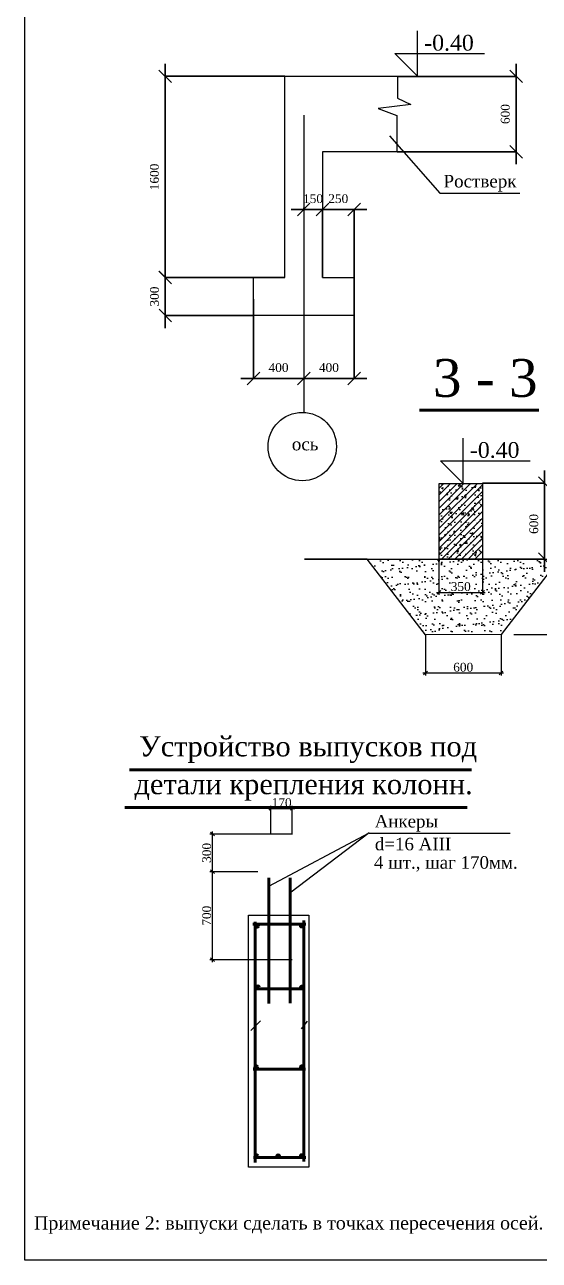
# Model space of a CAD drawing. Extents: x 1526320 to 3332998, y -546296 to 333165.
# Drawn here: x 1980503 to 1984587, y -431204 to -421389 of the extents above; entities that cross this region are included whole.
import ezdxf

# ---------------------------------------------------------------- set-up
doc = ezdxf.new("R2010")
doc.units = 0
doc.header["$LTSCALE"] = 500
doc.header["$MEASUREMENT"] = 0
doc.layers.get('0').update_dxf_attribs({"linetype": 'CONTINUOUS', "lineweight": 0})
doc.layers.add('Для печати', color=250, linetype='CONTINUOUS', lineweight=0)
doc.layers.add('КР. 1 эт. плиты', color=250, linetype='CONTINUOUS', lineweight=0)
doc.styles.get("Standard").update_dxf_attribs({"font": 'TIMES.TTF', "height": 150})
doc.dimstyles.new('ISO-25', dxfattribs={"dimtxt": 300, "dimasz": 100, "dimexe": 0, "dimexo": 0, "dimgap": 50, "dimtad": 1, "dimdec": 0, "dimrnd": 10, "dimtxsty": 'Standard', "dimblk": 'OBLIQUE', "dimcen": 100, "dimdle": 100, "dimadec": 0, "dimazin": 0, "dimtfac": 1, "dimtdec": 0, "dimtmove": 0, "dimatfit": 3, "dimldrblk": 'OBLIQUE', "dimfxl": 0, "dimarcsym": 0})
doc.dimstyles.new('Для узлов', dxfattribs={"dimtxt": 50, "dimasz": 30, "dimexe": 20, "dimexo": 0, "dimgap": 10, "dimtad": 1, "dimdec": 0, "dimrnd": 10, "dimtxsty": 'Standard', "dimblk": 'OBLIQUE', "dimcen": 30, "dimdle": 20, "dimadec": 0, "dimazin": 2, "dimtfac": 1, "dimtdec": 0, "dimtmove": 0, "dimatfit": 3, "dimldrblk": 'DATUMFILLED', "dimfxl": 0, "dimlwd": 9, "dimlwe": 9, "dimarcsym": 0})

# ---------------------------------------------------------------- blocks, each defined once
blk = doc.blocks.new('_Oblique')
at = {"color": 0, "linetype": 'ByBlock', "lineweight": -2}
blk.add_line((-0.5, -0.5), (0.5, 0.5), dxfattribs=at)
blk = doc.blocks.new('*D926')
at = {"layer": 'Для печати', "color": 0, "linetype": 'Continuous', "lineweight": -2, "ltscale": 0.13}
for p, q in [((1984402.9, -422497.6), (1984402.9, -421699)), ((1983458.2, -421799), (1984402.9, -421799)), ((1983458.2, -422397.6), (1984402.9, -422397.6))]:
    blk.add_line(p, q, dxfattribs=at)
at = {"layer": 'Для печати', "color": 0, "linetype": 'Continuous', "lineweight": -2, "ltscale": 0.13, "xscale": 100, "yscale": 100, "zscale": 100}
for p, rotation in [((1984402.9, -421799), 90), ((1984402.9, -422397.6), 270)]:
    blk.add_blockref('_Oblique', p, dxfattribs=dict(at, rotation=rotation))
at = {"layer": 'Для печати', "color": 0, "linetype": 'Continuous', "lineweight": 9, "ltscale": 0.13, "insert": (1984317.3, -422098.3), "char_height": 70, "attachment_point": 5, "rotation": 90}
blk.add_mtext('600', dxfattribs=at)
blk = doc.blocks.new('*D928')
at = {"layer": 'Для печати', "color": 0, "linetype": 'Continuous', "lineweight": -2, "ltscale": 0.13}
for p, q in [((1981618.6, -423297.3), (1981618.6, -423798.8)), ((1982318.5, -423397.3), (1981618.6, -423397.3)), ((1982318.5, -423698.8), (1981618.6, -423698.8))]:
    blk.add_line(p, q, dxfattribs=at)
at = {"layer": 'Для печати', "color": 0, "linetype": 'Continuous', "lineweight": -2, "ltscale": 0.13, "xscale": 100, "yscale": 100, "zscale": 100}
for p, rotation in [((1981618.6, -423397.3), 90), ((1981618.6, -423698.8), 270)]:
    blk.add_blockref('_Oblique', p, dxfattribs=dict(at, rotation=rotation))
at = {"layer": 'Для печати', "color": 0, "linetype": 'Continuous', "lineweight": 9, "ltscale": 0.13, "insert": (1981532.9, -423548), "char_height": 70, "attachment_point": 5, "rotation": 90}
blk.add_mtext('300', dxfattribs=at)
blk = doc.blocks.new('*D929')
at = {"layer": 'Для печати', "color": 0, "linetype": 'Continuous', "lineweight": -2, "ltscale": 0.13}
for p, q in [((1981618.1, -421698.5), (1981618.1, -423497.3)), ((1982567.3, -421798.5), (1981618.1, -421798.5)), ((1982563.7, -423397.3), (1981618.1, -423397.3))]:
    blk.add_line(p, q, dxfattribs=at)
at = {"layer": 'Для печати', "color": 0, "linetype": 'Continuous', "lineweight": -2, "ltscale": 0.13, "xscale": 100, "yscale": 100, "zscale": 100}
for p, rotation in [((1981618.1, -421798.5), 90), ((1981618.1, -423397.3), 270)]:
    blk.add_blockref('_Oblique', p, dxfattribs=dict(at, rotation=rotation))
at = {"layer": 'Для печати', "color": 0, "linetype": 'Continuous', "lineweight": 9, "ltscale": 0.13, "insert": (1981532.5, -422597.9), "char_height": 70, "attachment_point": 5, "rotation": 90}
blk.add_mtext('1600', dxfattribs=at)
blk = doc.blocks.new('*D930')
at = {"layer": 'Для печати', "color": 0, "linetype": 'Continuous', "lineweight": -2, "ltscale": 0.13}
for p, q in [((1982616.9, -422856.4), (1982965.4, -422856.4)), ((1982716.9, -422843.9), (1982716.9, -422856.4)), ((1982865.4, -423397.3), (1982865.4, -422856.4))]:
    blk.add_line(p, q, dxfattribs=at)
at = {"layer": 'Для печати', "color": 0, "linetype": 'Continuous', "lineweight": -2, "ltscale": 0.13, "xscale": 100, "yscale": 100, "zscale": 100, "rotation": 180}
blk.add_blockref('_Oblique', (1982716.9, -422856.4), dxfattribs=at)
at = {"layer": 'Для печати', "color": 0, "linetype": 'Continuous', "lineweight": -2, "ltscale": 0.13, "xscale": 100, "yscale": 100, "zscale": 100}
blk.add_blockref('_Oblique', (1982865.4, -422856.4), dxfattribs=at)
at = {"layer": 'Для печати', "color": 0, "linetype": 'Continuous', "lineweight": 9, "ltscale": 0.13, "insert": (1982791.2, -422770.8), "char_height": 70, "attachment_point": 5}
blk.add_mtext('150', dxfattribs=at)
blk = doc.blocks.new('*D931')
at = {"layer": 'Для печати', "color": 0, "linetype": 'Continuous', "lineweight": -2, "ltscale": 0.13}
for p, q in [((1982765.4, -422856.4), (1983217.3, -422856.4)), ((1982865.4, -423397.3), (1982865.4, -422856.4)), ((1983117.3, -423397.7), (1983117.3, -422856.4))]:
    blk.add_line(p, q, dxfattribs=at)
at = {"layer": 'Для печати', "color": 0, "linetype": 'Continuous', "lineweight": -2, "ltscale": 0.13, "xscale": 100, "yscale": 100, "zscale": 100, "rotation": 180}
blk.add_blockref('_Oblique', (1982865.4, -422856.4), dxfattribs=at)
at = {"layer": 'Для печати', "color": 0, "linetype": 'Continuous', "lineweight": -2, "ltscale": 0.13, "xscale": 100, "yscale": 100, "zscale": 100}
blk.add_blockref('_Oblique', (1983117.3, -422856.4), dxfattribs=at)
at = {"layer": 'Для печати', "color": 0, "linetype": 'Continuous', "lineweight": 9, "ltscale": 0.13, "insert": (1982991.4, -422770.8), "char_height": 70, "attachment_point": 5}
blk.add_mtext('250', dxfattribs=at)
blk = doc.blocks.new('*D932')
at = {"layer": 'Для печати', "color": 0, "linetype": 'Continuous', "lineweight": -2, "ltscale": 0.13}
for p, q in [((1982317.6, -423568.2), (1982317.6, -424198.1)), ((1982217.6, -424198.1), (1982817.2, -424198.1)), ((1982717.2, -424197.3), (1982717.2, -424198.1))]:
    blk.add_line(p, q, dxfattribs=at)
at = {"layer": 'Для печати', "color": 0, "linetype": 'Continuous', "lineweight": -2, "ltscale": 0.13, "xscale": 100, "yscale": 100, "zscale": 100, "rotation": 180}
blk.add_blockref('_Oblique', (1982317.6, -424198.1), dxfattribs=at)
at = {"layer": 'Для печати', "color": 0, "linetype": 'Continuous', "lineweight": -2, "ltscale": 0.13, "xscale": 100, "yscale": 100, "zscale": 100}
blk.add_blockref('_Oblique', (1982717.2, -424198.1), dxfattribs=at)
at = {"layer": 'Для печати', "color": 0, "linetype": 'Continuous', "lineweight": 9, "ltscale": 0.13, "insert": (1982517.4, -424112.5), "char_height": 70, "attachment_point": 5}
blk.add_mtext('400', dxfattribs=at)
blk = doc.blocks.new('*D933')
at = {"layer": 'Для печати', "color": 0, "linetype": 'Continuous', "lineweight": -2, "ltscale": 0.13}
for p, q in [((1983117.3, -422958), (1983117.3, -424198.1)), ((1982617.2, -424198.1), (1983217.3, -424198.1)), ((1982717.2, -424197.3), (1982717.2, -424198.1))]:
    blk.add_line(p, q, dxfattribs=at)
at = {"layer": 'Для печати', "color": 0, "linetype": 'Continuous', "lineweight": -2, "ltscale": 0.13, "xscale": 100, "yscale": 100, "zscale": 100, "rotation": 180}
blk.add_blockref('_Oblique', (1982717.2, -424198.1), dxfattribs=at)
at = {"layer": 'Для печати', "color": 0, "linetype": 'Continuous', "lineweight": -2, "ltscale": 0.13, "xscale": 100, "yscale": 100, "zscale": 100}
blk.add_blockref('_Oblique', (1983117.3, -424198.1), dxfattribs=at)
at = {"layer": 'Для печати', "color": 0, "linetype": 'Continuous', "lineweight": 9, "ltscale": 0.13, "insert": (1982917.2, -424112.5), "char_height": 70, "attachment_point": 5}
blk.add_mtext('400', dxfattribs=at)
blk = doc.blocks.new('*D1062')
at = {"layer": 'КР. 1 эт. плиты', "color": 0, "linetype": 'Continuous', "lineweight": 9, "ltscale": 0.13}
for p, q in [((1982353.9, -428117), (1981972.8, -428117)), ((1981992.8, -428836), (1981992.8, -428097)), ((1982626.7, -428816), (1981972.8, -428816))]:
    blk.add_line(p, q, dxfattribs=at)
at = {"layer": 'КР. 1 эт. плиты', "color": 0, "linetype": 'Continuous', "lineweight": 9, "ltscale": 0.13, "xscale": 30, "yscale": 30, "zscale": 30}
for p, rotation in [((1981992.8, -428117), 90), ((1981992.8, -428816), 270)]:
    blk.add_blockref('_Oblique', p, dxfattribs=dict(at, rotation=rotation))
at = {"layer": 'КР. 1 эт. плиты', "color": 0, "linetype": 'Continuous', "lineweight": 9, "ltscale": 0.13, "insert": (1981947.1, -428466.5), "char_height": 70, "attachment_point": 5, "rotation": 90}
blk.add_mtext('700', dxfattribs=at)
blk = doc.blocks.new('_DatumFilled')
at = {"color": 0, "linetype": 'ByBlock', "lineweight": 0}
blk.add_solid([(0, 0.58), (-1, 0), (0, -0.58)], dxfattribs=at)
blk = doc.blocks.new('*D1063')
at = {"layer": 'КР. 1 эт. плиты', "color": 0, "linetype": 'Continuous', "lineweight": 9, "ltscale": 0.13}
for p, q in [((1982626.9, -427817.8), (1981972.8, -427817.8)), ((1981992.8, -428137), (1981992.8, -427797.8)), ((1982353.9, -428117), (1981972.8, -428117))]:
    blk.add_line(p, q, dxfattribs=at)
at = {"layer": 'КР. 1 эт. плиты', "color": 0, "linetype": 'Continuous', "lineweight": 9, "ltscale": 0.13, "xscale": 30, "yscale": 30, "zscale": 30}
for p, rotation in [((1981992.8, -427817.8), 90), ((1981992.8, -428117), 270)]:
    blk.add_blockref('_Oblique', p, dxfattribs=dict(at, rotation=rotation))
at = {"layer": 'КР. 1 эт. плиты', "color": 0, "linetype": 'Continuous', "lineweight": 9, "ltscale": 0.13, "insert": (1981947.2, -427967.4), "char_height": 70, "attachment_point": 5, "rotation": 90}
blk.add_mtext('300', dxfattribs=at)
blk = doc.blocks.new('*D1064')
at = {"layer": 'КР. 1 эт. плиты', "color": 0, "linetype": 'Continuous', "lineweight": 9, "ltscale": 0.13}
for p, q in [((1982437.1, -427614.2), (1982646.7, -427614.2)), ((1982457.1, -427817.8), (1982457.1, -427594.2)), ((1982626.7, -427817.8), (1982626.7, -427594.2))]:
    blk.add_line(p, q, dxfattribs=at)
at = {"layer": 'КР. 1 эт. плиты', "color": 0, "linetype": 'Continuous', "lineweight": 9, "ltscale": 0.13, "xscale": 30, "yscale": 30, "zscale": 30, "rotation": 180}
blk.add_blockref('_Oblique', (1982457.1, -427614.2), dxfattribs=at)
at = {"layer": 'КР. 1 эт. плиты', "color": 0, "linetype": 'Continuous', "lineweight": 9, "ltscale": 0.13, "xscale": 30, "yscale": 30, "zscale": 30}
blk.add_blockref('_Oblique', (1982626.7, -427614.2), dxfattribs=at)
at = {"layer": 'КР. 1 эт. плиты', "color": 0, "linetype": 'Continuous', "lineweight": 9, "ltscale": 0.13, "insert": (1982541.9, -427568.5), "char_height": 70, "attachment_point": 5}
blk.add_mtext('170', dxfattribs=at)
blk = doc.blocks.new('*D1297')
at = {"layer": 'Для печати', "color": 0, "linetype": 'Continuous', "lineweight": 9, "ltscale": 0.13}
for p, q in [((1983790.9, -425634.4), (1983790.9, -425917.9)), ((1984136.6, -425634.4), (1984136.6, -425917.9)), ((1983770.9, -425897.9), (1984156.6, -425897.9))]:
    blk.add_line(p, q, dxfattribs=at)
at = {"layer": 'Для печати', "color": 0, "linetype": 'Continuous', "lineweight": 9, "ltscale": 0.13, "xscale": 30, "yscale": 30, "zscale": 30, "rotation": 180}
blk.add_blockref('_Oblique', (1983790.9, -425897.9), dxfattribs=at)
at = {"layer": 'Для печати', "color": 0, "linetype": 'Continuous', "lineweight": 9, "ltscale": 0.13, "xscale": 30, "yscale": 30, "zscale": 30}
blk.add_blockref('_Oblique', (1984136.6, -425897.9), dxfattribs=at)
at = {"layer": 'Для печати', "color": 0, "linetype": 'Continuous', "lineweight": 9, "ltscale": 0.13, "insert": (1983963.7, -425852.3), "char_height": 70, "attachment_point": 5}
blk.add_mtext('350', dxfattribs=at)
blk = doc.blocks.new('*D1298')
at = {"layer": 'Для печати', "color": 0, "linetype": 'Continuous', "lineweight": -2, "ltscale": 0.13}
for p, q in [((1984629.5, -424930.7), (1984629.5, -425734.1)), ((1984136.6, -425030.7), (1984629.5, -425030.7)), ((1984137.9, -425634.1), (1984629.5, -425634.1))]:
    blk.add_line(p, q, dxfattribs=at)
at = {"layer": 'Для печати', "color": 0, "linetype": 'Continuous', "lineweight": -2, "ltscale": 0.13, "xscale": 100, "yscale": 100, "zscale": 100}
for p, rotation in [((1984629.5, -425030.7), 90), ((1984629.5, -425634.1), 270)]:
    blk.add_blockref('_Oblique', p, dxfattribs=dict(at, rotation=rotation))
at = {"layer": 'Для печати', "color": 0, "linetype": 'Continuous', "lineweight": 0, "ltscale": 0.13, "insert": (1984543.9, -425354.4), "char_height": 70, "attachment_point": 5, "rotation": 90}
blk.add_mtext('600', dxfattribs=at)
blk = doc.blocks.new('*D1299')
at = {"layer": 'Для печати', "color": 0, "linetype": 'Continuous', "lineweight": 9, "ltscale": 0.13}
for p, q in [((1984566.6, -425634.4), (1985084.8, -425634.4)), ((1985064.8, -426253.6), (1985064.8, -425614.4)), ((1984385.5, -426233.6), (1985084.8, -426233.6))]:
    blk.add_line(p, q, dxfattribs=at)
at = {"layer": 'Для печати', "color": 0, "linetype": 'Continuous', "lineweight": 9, "ltscale": 0.13, "xscale": 30, "yscale": 30, "zscale": 30}
for p, rotation in [((1985064.8, -425634.4), 90), ((1985064.8, -426233.6), 270)]:
    blk.add_blockref('_Oblique', p, dxfattribs=dict(at, rotation=rotation))
at = {"layer": 'Для печати', "color": 0, "linetype": 'Continuous', "lineweight": 9, "ltscale": 0.13, "insert": (1985019.2, -425934), "char_height": 70, "attachment_point": 5, "rotation": 90}
blk.add_mtext('600', dxfattribs=at)
blk = doc.blocks.new('*D1300')
at = {"layer": 'Для печати', "color": 0, "linetype": 'Continuous', "lineweight": 9, "ltscale": 0.13}
for p, q in [((1983683.4, -426234.4), (1983683.4, -426558.7)), ((1984283.3, -426234.6), (1984283.3, -426558.7)), ((1984303.3, -426538.7), (1983663.4, -426538.7))]:
    blk.add_line(p, q, dxfattribs=at)
at = {"layer": 'Для печати', "color": 0, "linetype": 'Continuous', "lineweight": 9, "ltscale": 0.13, "xscale": 30, "yscale": 30, "zscale": 30, "rotation": 180}
blk.add_blockref('_Oblique', (1983683.4, -426538.7), dxfattribs=at)
at = {"layer": 'Для печати', "color": 0, "linetype": 'Continuous', "lineweight": 9, "ltscale": 0.13, "xscale": 30, "yscale": 30, "zscale": 30}
blk.add_blockref('_Oblique', (1984283.3, -426538.7), dxfattribs=at)
at = {"layer": 'Для печати', "color": 0, "linetype": 'Continuous', "lineweight": 9, "ltscale": 0.13, "insert": (1983983.3, -426493.1), "char_height": 70, "attachment_point": 5}
blk.add_mtext('600', dxfattribs=at)

msp = doc.modelspace()

# ---------------------------------------------------------------- hatches: boundary and pattern name
at = {"layer": 'Для печати', "linetype": 'Continuous', "lineweight": 9, "ltscale": 0.13}
h = msp.add_hatch(dxfattribs=at)
h.set_pattern_fill('ANSI31', color=250, scale=300, style=0)
h.set_pattern_definition([(45, (-3316.5, -13707.733), (-26.5165043, 26.5165043), [])])
h.paths.add_polyline_path([(1983791.4, -425032), (1984136.6, -425032), (1984136.6, -425634.4), (1983791.4, -425634.4)])
h = msp.add_hatch(dxfattribs=at)
h.set_pattern_fill('AR-CONC', color=250, scale=20, style=0)
h.set_pattern_definition([(50, (-3316.5, -13707.73), (143.4520365, -12.550427), [15, -165]), (355, (-3316.5, -13707.73), (-27.750267, 150.438427), [12, -132]), (100.4514, (-3304.55, -13708.78), (115.701876, 137.887908), [12.748038, -140.228422]), (46.1842, (-3316.5, -13667.73), (213.44821, -33.103803), [22.5, -247.5]), (96.6356, (-3298.71, -13670.5), (186.932541, 194.823574), [19.122058, -210.3426]), (351.1842, (-3316.5, -13667.73), (186.93239, 194.82372), [18, -198]), (21, (-3296.5, -13677.73), (119.3814104, -80.523778), [15, -165]), (326, (-3296.5, -13677.73), (48.663066, 145.030009), [12, -132]), (71.4514, (-3286.55, -13684.44), (168.044526, 64.506099), [12.748038, -140.228422]), (37.5, (-3316.5, -13707.733), (2.431971, 66.5787708), [0, -130.4, 0, -134, 0, -132.5]), (7.5, (-3316.5, -13707.73), (52.6139075, 78.8823424), [0, -76.4, 0, -127.4, 0, -50.5]), (327.5, (-3361.1, -13707.733), (106.7644872, -4.5109743), [0, -50, 0, -156, 0, -207]), (317.5, (-3381.1, -13707.73), (116.637234, 20.0209965), [0, -65, 0, -103.6, 0, -147])])
h.paths.add_polyline_path([(1983791.4, -425032), (1984136.6, -425032), (1984136.6, -425634.4), (1983791.4, -425634.4)])
h = msp.add_hatch(dxfattribs=at)
h.set_pattern_fill('AR-SAND', color=250, scale=50, style=0)
h.set_pattern_definition([(37.5, (-3316.5, -13707.73), (-3.149668, 96.3411885), [0, -76, 0, -85, 0, -81.25]), (7.5, (-3316.5, -13707.73), (88.488835, 141.107303), [0, -41, 0, -68.5, 0, -26.25]), (327.5, (-3378, -13707.73), (155.707093, 0.2829527), [0, -25, 0, -90, 0, -117.5]), (317.5, (-3378, -13707.73), (150.30633, 43.883778), [0, -12.5, 0, -59, 0, -67.5])])
edge = h.paths.add_edge_path()
edge.add_line((1982724.2, -425634.4), (1985242.5, -425634.4))
edge.add_line((1985242.5, -425634.4), (1984744.8, -425634.4))
edge.add_line((1984744.8, -425634.4), (1984283.2, -426233.9))
edge.add_line((1984283.2, -426233.9), (1983683.1, -426234.4))
edge.add_line((1983683.1, -426234.4), (1983221.6, -425634.4))
edge.add_line((1983221.6, -425634.4), (1982724.3, -425634.4))

# ---------------------------------------------------------------- linework, layer by layer
at = {"layer": 'Для печати', "color": 250, "linetype": 'Continuous', "lineweight": 15}
for p, q in [((1983619.8, -421797.7), (1983619.8, -421437.7)), ((1983439.8, -421617.7), (1984150.9, -421617.7)), ((1983619.8, -421797.7), (1983439.8, -421617.7)), ((1983472, -421797.7), (1983767.7, -421797.7)), ((1983982.2, -425032.6), (1983982.2, -424672.6)), ((1983982.2, -425032.6), (1983802.2, -424852.6)), ((1983802.2, -424852.6), (1984513.4, -424852.6)), ((1983834.4, -425032.6), (1984130.1, -425032.6))]:
    msp.add_line(p, q, dxfattribs=at)
at = {"layer": 'Для печати', "color": 250, "linetype": 'Continuous', "lineweight": 9}
for p, q in [((1982717.2, -422107.1), (1982717.2, -424466.2)), ((1982439.7, -428232.8), (1983236.7, -427809.4)), ((1983236.7, -427809.4), (1982607.9, -428286.4)), ((1983235.6, -427810.8), (1984354.6, -427810.8)), ((1982372.9, -429300.5), (1982298.7, -429379.5)), ((1982745.6, -429305.3), (1982695.6, -429364.9))]:
    msp.add_line(p, q, dxfattribs=at)
at = {"layer": 'Для печати', "color": 250, "linetype": 'Continuous', "lineweight": 50}
for p, q in [((1983637.5, -424451.5), (1984582.8, -424451.5)), ((1981335.4, -427307.5), (1984049.4, -427307.5)), ((1981297.8, -427607.8), (1984015.6, -427607.8)), ((1982439, -428166.7), (1982439, -429164.9)), ((1982609.3, -428166.7), (1982609.3, -429161.6)), ((1982331.8, -428513.9), (1982331.8, -430426.9)), ((1982717.2, -428505.3), (1982717.2, -430418.3)), ((1982732.7, -428534.5), (1982314.6, -428534.5)), ((1982324.9, -429047.6), (1982726.1, -429047.6)), ((1982315.4, -429686.2), (1982730.4, -429686.2)), ((1982317.9, -430387.7), (1982734.2, -430387.7))]:
    msp.add_line(p, q, dxfattribs=at)
at = {"layer": 'Для печати', "color": 250, "linetype": 'Continuous', "lineweight": 0}
msp.add_lwpolyline([(1980502.7, -416406.1), (1991064.3, -416406.1), (1991064.3, -431203.7), (1980502.7, -431203.7)], close=True, dxfattribs=at)
at = {"layer": 'Для печати', "color": 250, "linetype": 'Continuous', "lineweight": 9, "ltscale": 0.13}
for points in [[(1982567.3, -421798.6), (1982865.9, -421798.6), (1983461.8, -421798.6), (1983461.8, -421971.9), (1983568.2, -422021.9), (1983308.4, -422053.2), (1983455.5, -422109.5), (1983455.5, -422397.4), (1982865.5, -422397.4), (1982865.5, -423397.5), (1983117, -423397.5), (1983117, -423699.3), (1982317.5, -423699.3), (1982317.5, -423397.7), (1982566.2, -423397.7), (1982567.2, -421798.5)], [(1983398.7, -422271.4), (1983797, -422727.4), (1984431.5, -422727.4)], [(1982724.2, -425634.4), (1985242.5, -425634.4), (1984744.8, -425634.4), (1984283.2, -426233.9), (1983683.1, -426234.4), (1983221.6, -425634.4), (1982724.3, -425634.4)]]:
    msp.add_lwpolyline(points, dxfattribs=at)
at = {"layer": 'Для печати', "color": 250, "linetype": 'Continuous', "lineweight": 9}
for points in [[(1983791.4, -425032), (1984136.6, -425032), (1984136.6, -425634.4), (1983791.4, -425634.4)], [(1982280.2, -428463.4), (1982757.3, -428463.4), (1982757.3, -430464.6), (1982280.2, -430464.6)]]:
    msp.add_lwpolyline(points, close=True, dxfattribs=at)
at = {"layer": 'Для печати', "color": 250, "linetype": 'Continuous', "lineweight": 9, "ltscale": 0.13}
msp.add_circle((1982705.5, -424739.5), 271.7, dxfattribs=at)
at = {"layer": 'Для печати', "color": 250, "linetype": 'Continuous', "lineweight": 50}
for centre in [(1982347.5, -428548.3), (1982700.5, -428546.1), (1982353.1, -429034.1), (1982702, -429035.9), (1982340, -429668), (1982702, -429667.6), (1982342.9, -430375), (1982514.5, -430376.3), (1982700.8, -430374.7)]:
    msp.add_circle(centre, 10.3, dxfattribs=at)

# ---------------------------------------------------------------- texts
at = {"layer": 'Для печати', "color": 250, "linetype": 'Continuous', "lineweight": 15}
for p in [(1983674, -421594.4), (1984036.5, -424829.3)]:
    msp.add_text('-0.40', height=125, dxfattribs=at).set_placement(p)
at = {"layer": 'Для печати', "color": 250, "linetype": 'Continuous', "lineweight": 9}
for s, height, p in [('Ростверк', 100, (1983826.8, -422681.4)), ('ось', 100, (1982622.7, -424769.9)), ('Анкеры', 99.4, (1983280.3, -427765.7)), ('d=16 AIII', 99.4, (1983281.9, -427946.9)), ('4 шт., шаг 170мм.', 99.4, (1983274.8, -428093)), (' Примечание 2: выпуски сделать в точках пересечения осей.', 105, (1980536.2, -430959.2))]:
    msp.add_text(s, height=height, dxfattribs=at).set_placement(p)
at = {"layer": 'Для печати', "color": 250, "linetype": 'Continuous', "lineweight": 50}
for s, height, p in [('3 - 3', 300, (1983743, -424344.5)), ('Устройство выпусков под', 160, (1981411.1, -427200.9)), ('детали крепления колонн.', 160, (1981373.5, -427501.2))]:
    msp.add_text(s, height=height, dxfattribs=at).set_placement(p)

# ---------------------------------------------------------------- dimensions: what is measured, and where the dimension line sits
at = {"layer": 'Для печати', "color": 250, "linetype": 'Continuous', "lineweight": 9, "ltscale": 0.13}
for base, p1, p2, dimstyle, picture, middle in [((1981618.1, -423397.3), (1982567.3, -421798.5), (1982563.7, -423397.3), 'ISO-25', '*D929', (1981532.5, -422597.9)), ((1981618.5541, -423698.8085), (1982318.4643, -423397.2605), (1982318.4643, -423698.8085), 'ISO-25', '*D928', (1981532.9485, -423548.0345)), ((1985064.8, -425634.4), (1984385.5, -426233.6), (1984566.6, -425634.4), 'Для узлов', '*D1299', (1985019.2, -425934))]:
    dim = msp.add_linear_dim(base=base, p1=p1, p2=p2, angle=90, dimstyle=dimstyle, dxfattribs=at)
    dim.commit()
    dim.dimension.update_dxf_attribs({"geometry": picture, "text_midpoint": middle})
dim = msp.add_aligned_dim(p1=(1983458.2, -422397.6), p2=(1983458.2, -421799), distance=-944.7, dimstyle='ISO-25', dxfattribs=at)
dim.commit()
dim.dimension.update_dxf_attribs({"geometry": '*D926', "text_midpoint": (1984317.3, -422098.3)})
at = {"layer": 'Для печати', "color": 250, "linetype": 'Continuous', "lineweight": 9}
dim = msp.add_linear_dim(base=(1982865.4489, -422856.38), p1=(1982716.8572, -422843.8901), p2=(1982865.4489, -423397.3146), dimstyle='ISO-25', dxfattribs=at)
dim.commit()
dim.dimension.update_dxf_attribs({"geometry": '*D930', "text_midpoint": (1982791.1531, -422856.38), "dimtype": 160})
for base, p1, p2, picture, middle in [((1983117.3, -422856.4), (1982865.4, -423397.3), (1983117.3, -423397.7), '*D931', (1982991.4, -422770.8)), ((1983117.3, -424198.1), (1982717.2, -424197.3), (1983117.3, -422958), '*D933', (1982917.2, -424112.5)), ((1982717.2, -424198.1), (1982317.6, -423568.2), (1982717.2, -424197.3), '*D932', (1982517.4, -424112.5))]:
    dim = msp.add_linear_dim(base=base, p1=p1, p2=p2, dimstyle='ISO-25', dxfattribs=at)
    dim.commit()
    dim.dimension.update_dxf_attribs({"geometry": picture, "text_midpoint": middle})
at = {"layer": 'Для печати', "color": 250, "linetype": 'Continuous', "lineweight": 0}
dim = msp.add_linear_dim(base=(1984629.5, -425634.1), p1=(1984136.6, -425030.7), p2=(1984137.9, -425634.1), angle=90, dimstyle='ISO-25', dxfattribs=at)
dim.commit()
dim.dimension.update_dxf_attribs({"geometry": '*D1298', "text_midpoint": (1984629.5, -425354.4), "dimtype": 160})
at = {"layer": 'Для печати', "color": 250, "linetype": 'Continuous', "lineweight": 9, "ltscale": 0.13}
for base, p1, p2, picture, middle in [((1984136.6, -425897.9), (1983790.9, -425634.4), (1984136.6, -425634.4), '*D1297', (1983963.7, -425852.3)), ((1983683.4, -426538.7), (1984283.3, -426234.6), (1983683.4, -426234.4), '*D1300', (1983983.3, -426493.1))]:
    dim = msp.add_linear_dim(base=base, p1=p1, p2=p2, dimstyle='Для узлов', dxfattribs=at)
    dim.commit()
    dim.dimension.update_dxf_attribs({"geometry": picture, "text_midpoint": middle})
at = {"layer": 'КР. 1 эт. плиты', "color": 5, "linetype": 'Continuous', "lineweight": 9, "ltscale": 0.13}
dim = msp.add_linear_dim(base=(1982626.7, -427614.2), p1=(1982457.1, -427817.8), p2=(1982626.7, -427817.8), dimstyle='Для узлов', dxfattribs=at)
dim.commit()
dim.dimension.update_dxf_attribs({"geometry": '*D1064', "text_midpoint": (1982541.9, -427568.5)})
for base, p1, p2, picture, middle in [((1981992.8, -427817.8), (1982353.9, -428117), (1982626.9, -427817.8), '*D1063', (1981947.2, -427967.4)), ((1981992.8, -428117), (1982626.7, -428816), (1982353.9, -428117), '*D1062', (1981947.1, -428466.5))]:
    dim = msp.add_linear_dim(base=base, p1=p1, p2=p2, angle=270, dimstyle='Для узлов', dxfattribs=at)
    dim.commit()
    dim.dimension.update_dxf_attribs({"geometry": picture, "text_midpoint": middle})

doc.saveas('drawing.dxf')
